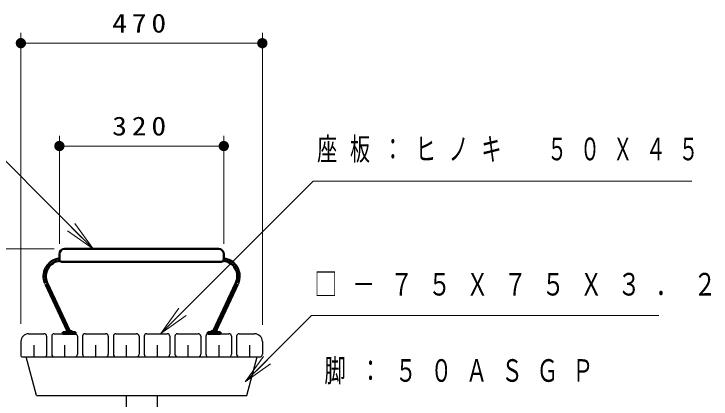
# Model space of a CAD drawing. Units: millimetres on the paper, scale 1:20. Extents: x -360 to 9, y -38 to 355.
# Drawn here: x -145.3 to -77.5, y 132.5 to 169.9 of the extents above; entities that cross this region are included whole.
import ezdxf

# ---------------------------------------------------------------- set-up
doc = ezdxf.new("R2010")
doc.units = ezdxf.units.MM
doc.layers.add('CLASS1', color=7, linetype='Continuous', lineweight=13)
doc.styles.add('ＭＳ ゴシック', font='')
doc.styles.get('ＭＳ ゴシック').set_extended_font_data('MS Gothic')

# ---------------------------------------------------------------- blocks, each defined once
blk = doc.blocks.new('filled_dot')
at = {"color": 0, "linetype": 'Continuous', "lineweight": -2, "const_width": 1.25}
blk.add_lwpolyline([(-0.625, 0, 1), (0.625, 0, 1)], format="xyb", close=True, dxfattribs=at)

msp = doc.modelspace()

# ---------------------------------------------------------------- linework, layer by layer
at = {"layer": 'CLASS1'}
for p, q in [((-144.627, 139.772), (-144.627, 168.062)), ((-121.127, 139.667), (-121.127, 168.062)), ((-144.627, 167.062), (-121.127, 167.062)), ((-140.877, 147.562), (-140.877, 158.062)), ((-124.877, 147.562), (-124.877, 158.062)), ((-140.877, 157.062), (-124.877, 157.062)), ((-139.367, 149.537), (-137.599, 147.062)), ((-137.599, 147.062), (-140.074, 148.83)), ((-137.599, 147.062), (-139.72, 149.183)), ((-141.377, 147.062), (-175.6, 147.062)), ((-131.02, 138.822), (-129.252, 141.297)), ((-131.02, 138.822), (-128.899, 140.943)), ((-128.545, 140.59), (-131.02, 138.822)), ((-122.793, 134.13), (-121.026, 136.605)), ((-122.793, 134.13), (-120.672, 136.251)), ((-120.319, 135.898), (-122.793, 134.13))]:
    msp.add_line(p, q, dxfattribs=at)
at = {"layer": 'CLASS1', "color": 140, "lineweight": 50}
for p, q in [((-140.877, 146.562), (-140.877, 146.062)), ((-140.377, 147.062), (-125.377, 147.062)), ((-124.877, 146.562), (-124.877, 146.062)), ((-140.627, 145.812), (-125.127, 145.812)), ((-140.103, 139.062), (-142.24, 143.645)), ((-139.854, 139.062), (-142.053, 143.778)), ((-125.899, 139.062), (-123.7, 143.778)), ((-125.651, 139.062), (-123.514, 143.645)), ((-140.557, 138.962), (-140.557, 138.812)), ((-140.557, 138.962), (-139.307, 138.962)), ((-140.557, 138.812), (-139.307, 138.812)), ((-140.257, 139.012), (-140.207, 139.062)), ((-140.257, 139.012), (-139.607, 139.012)), ((-140.257, 139.012), (-140.257, 138.962)), ((-140.207, 139.062), (-139.657, 139.062)), ((-139.657, 139.062), (-139.607, 139.012)), ((-139.607, 139.012), (-139.607, 138.962)), ((-139.307, 138.962), (-139.307, 138.812)), ((-126.447, 138.962), (-126.447, 138.812)), ((-125.197, 138.962), (-126.447, 138.962)), ((-125.197, 138.812), (-126.447, 138.812)), ((-126.097, 139.062), (-126.147, 139.012)), ((-125.497, 139.012), (-126.147, 139.012)), ((-126.147, 139.012), (-126.147, 138.962)), ((-125.547, 139.062), (-126.097, 139.062)), ((-125.497, 139.012), (-125.547, 139.062)), ((-125.497, 139.012), (-125.497, 138.962)), ((-125.197, 138.962), (-125.197, 138.812))]:
    msp.add_line(p, q, dxfattribs=at)
at = {"layer": 'CLASS1', "color": 4, "lineweight": 25}
for p, q in [((-143.877, 138.812), (-142.377, 138.812)), ((-142.127, 138.562), (-142.127, 136.712)), ((-141.627, 138.562), (-141.627, 136.812)), ((-141.377, 138.812), (-139.377, 138.812)), ((-139.127, 138.562), (-139.127, 136.812)), ((-138.627, 138.562), (-138.627, 136.812)), ((-138.377, 138.812), (-136.377, 138.812)), ((-136.127, 138.562), (-136.127, 136.812)), ((-135.627, 138.562), (-135.627, 136.812)), ((-135.377, 138.812), (-133.377, 138.812)), ((-133.127, 138.562), (-133.127, 136.812)), ((-132.627, 138.562), (-132.627, 136.812)), ((-132.377, 138.812), (-130.377, 138.812)), ((-130.127, 138.562), (-130.127, 136.812)), ((-129.627, 138.562), (-129.627, 136.812)), ((-129.377, 138.812), (-127.377, 138.812)), ((-127.127, 138.562), (-127.127, 136.812)), ((-126.627, 138.562), (-126.627, 136.812)), ((-126.377, 138.812), (-124.377, 138.812)), ((-124.127, 138.562), (-124.127, 136.812)), ((-123.627, 138.562), (-123.627, 136.812)), ((-123.377, 138.812), (-121.877, 138.812)), ((-144.627, 138.062), (-144.627, 136.712)), ((-121.127, 138.062), (-121.127, 136.812)), ((-143.377, 137.687), (-143.377, 136.562)), ((-140.377, 137.687), (-140.377, 136.562)), ((-137.377, 137.687), (-137.377, 136.562)), ((-134.377, 137.687), (-134.377, 136.562)), ((-131.377, 137.687), (-131.377, 136.562)), ((-128.377, 137.687), (-128.377, 136.562)), ((-125.377, 137.687), (-125.377, 136.562)), ((-122.377, 137.687), (-122.377, 136.562)), ((-144.477, 136.562), (-121.377, 136.562)), ((-143.122, 132.812), (-144.127, 136.562)), ((-122.631, 132.812), (-121.627, 136.562)), ((-143.122, 132.812), (-122.631, 132.812)), ((-134.389, 132.812), (-134.389, 106.312)), ((-131.364, 132.812), (-131.364, 106.312))]:
    msp.add_line(p, q, dxfattribs=at)
at = {"layer": 'CLASS1'}
for points in [[(-137.599, 147.062), (-150.643, 160.106), (-193.112, 160.106)], [(-131.02, 138.822), (-116.19, 153.652), (-79.339, 153.652)], [(-122.793, 134.13), (-116.326, 140.597), (-82.548, 140.597)]]:
    msp.add_lwpolyline(points, dxfattribs=at)
at = {"layer": 'CLASS1', "color": 140, "lineweight": 50}
for centre, radius, start, end in [((-140.377, 146.562), 0.5, 90, 180), ((-125.377, 146.562), 0.5, 360, 90), ((-140.694, 144.412), 1.725, 96.08041, 205), ((-140.694, 144.412), 1.5, 94.91293, 205), ((-140.627, 146.062), 0.25, 179.99999, 270), ((-125.127, 146.062), 0.25, 270, 0), ((-125.059, 144.412), 1.5, 335, 85.08707), ((-125.059, 144.412), 1.725, 335, 83.91958)]:
    msp.add_arc(centre, radius, start, end, dxfattribs=at)
at = {"layer": 'CLASS1', "color": 4, "lineweight": 25}
for centre, radius, start, end in [((-143.877, 138.062), 0.75, 89.99998, 179.99996), ((-142.377, 138.562), 0.25, 0, 89.99998), ((-141.377, 138.562), 0.25, 89.99998, 179.99996), ((-139.377, 138.562), 0.25, 0, 89.99998), ((-138.377, 138.562), 0.25, 89.99998, 179.99996), ((-136.377, 138.562), 0.25, 0, 89.99998), ((-135.377, 138.562), 0.25, 89.99998, 179.99996), ((-133.377, 138.562), 0.25, 0, 89.99998), ((-132.377, 138.562), 0.25, 89.99998, 179.99996), ((-130.377, 138.562), 0.25, 0, 89.99998), ((-129.377, 138.562), 0.25, 89.99998, 179.99996), ((-127.377, 138.562), 0.25, 0, 89.99998), ((-126.377, 138.562), 0.25, 89.99998, 179.99996), ((-124.377, 138.562), 0.25, 0, 89.99998), ((-123.377, 138.562), 0.25, 89.99998, 179.99996), ((-121.877, 138.062), 0.75, 0, 89.99998), ((-144.477, 136.712), 0.15, 179.99998, 270.00003), ((-142.277, 136.712), 0.15, 270.00002, 0), ((-141.377, 136.812), 0.25, 179.99998, 270.00003), ((-139.377, 136.812), 0.25, 270.00002, 0), ((-138.377, 136.812), 0.25, 179.99998, 270.00003), ((-136.377, 136.812), 0.25, 270.00002, 0), ((-135.377, 136.812), 0.25, 179.99998, 270.00003), ((-133.377, 136.812), 0.25, 270.00002, 0), ((-132.377, 136.812), 0.25, 179.99998, 270.00003), ((-130.377, 136.812), 0.25, 270.00002, 0), ((-129.377, 136.812), 0.25, 179.99998, 270.00003), ((-127.377, 136.812), 0.25, 270.00002, 0), ((-126.377, 136.812), 0.25, 179.99998, 270.00003), ((-124.377, 136.812), 0.25, 270.00002, 0), ((-123.377, 136.812), 0.25, 179.99998, 270.00003), ((-121.377, 136.812), 0.25, 270.00002, 0)]:
    msp.add_arc(centre, radius, start, end, dxfattribs=at)

# ---------------------------------------------------------------- block references
at = {"layer": 'CLASS1', "xscale": 0.4, "yscale": 0.4}
for p in [(-144.627, 167.062), (-140.877, 157.062)]:
    msp.add_blockref('filled_dot', p, dxfattribs=at)
at = {"layer": 'CLASS1', "xscale": 0.4, "yscale": 0.4, "rotation": 180}
for p in [(-121.127, 167.062), (-124.877, 157.062)]:
    msp.add_blockref('filled_dot', p, dxfattribs=at)

# ---------------------------------------------------------------- texts
at = {"layer": 'CLASS1', "style": 'ＭＳ ゴシック'}
for s, insert, char_height, attachment_point in [('\\T1.33;\\W1.15;470', (-132.877, 168.062), 1.833, 8), ('\\T1.33;\\W1.15;320', (-132.877, 158.062), 1.833, 8), ('\\T1.64;\\W0.65;座板：ヒノキ\u3000５０Ｘ４５', (-115.793, 156.652), 2.199, 4), ('\\T1.64;\\W0.75;□－７５Ｘ７５Ｘ３．２', (-116.071, 143.597), 2.199, 4), ('\\T1.64;\\W0.7;脚：５０ＡＳＧＰ', (-115.088, 135.119), 2.199, 4)]:
    msp.add_mtext(s, dxfattribs=dict(at, insert=insert, char_height=char_height, attachment_point=attachment_point))

doc.saveas('drawing.dxf')
